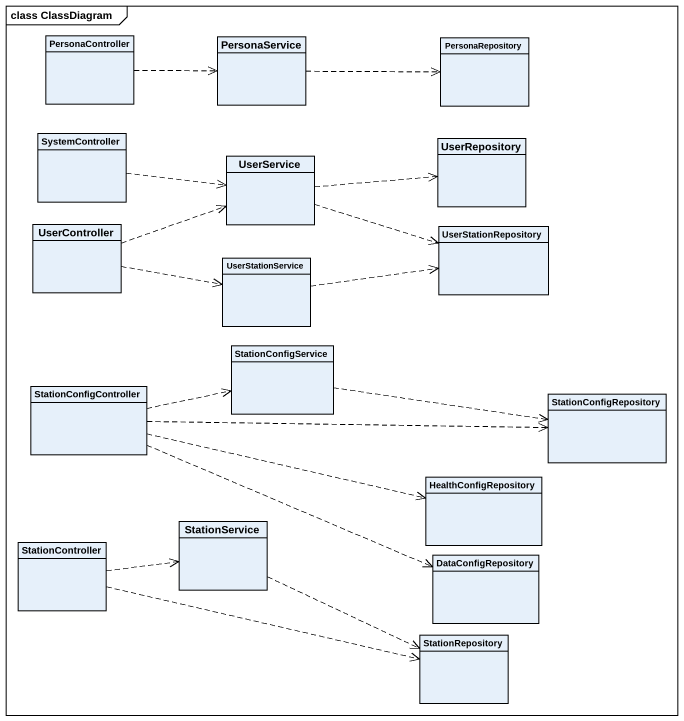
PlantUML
@startuml
mainframe class ClassDiagram
hide circle
hide empty members
class PersonaController
class PersonaService
class PersonaRepository
class SystemController
class UserService
class UserRepository
class UserController
class UserStationService
class UserStationRepository
class StationConfigService
class StationConfigController
class StationConfigRepository
class HealthConfigRepository
class StationService
class StationController
class DataConfigRepository
class StationRepository
PersonaController .right.> PersonaService
PersonaService .right.> PersonaRepository
SystemController .right.> UserService
UserService .right.> UserRepository
UserService .right.> UserStationRepository
UserController .right.> UserService
UserController .right.> UserStationService
UserStationService .right.> UserStationRepository
StationConfigService .right.> StationConfigRepository
StationConfigController .right.> StationConfigService
StationConfigController .right.> StationConfigRepository
StationConfigController .right.> HealthConfigRepository
StationConfigController .right.> DataConfigRepository
StationService .right.> StationRepository
StationController .right.> StationService
StationController .right.> StationRepository
@enduml
